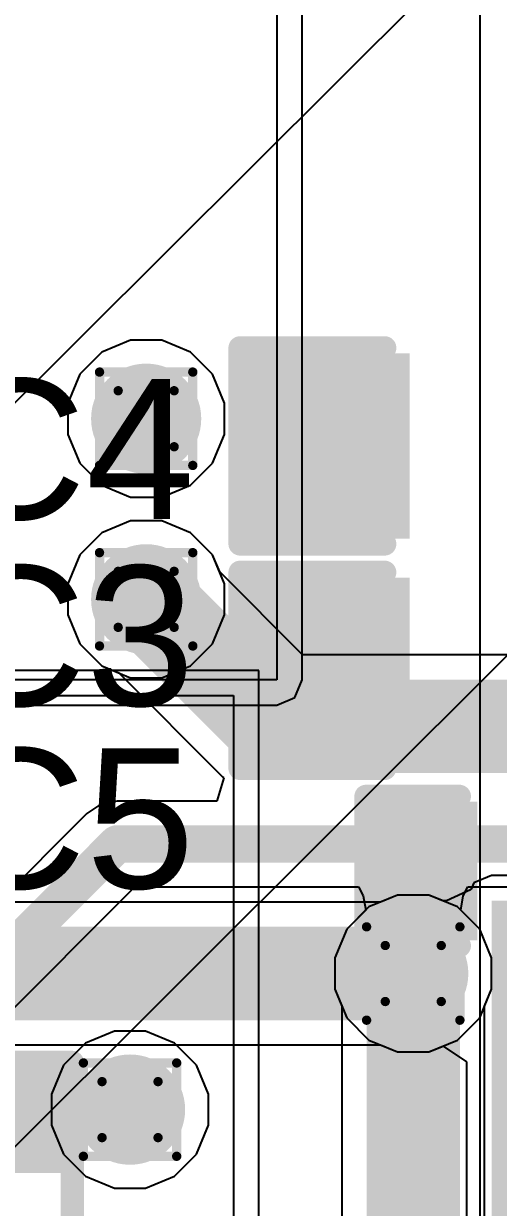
# Model space of a CAD drawing. Header units: inches. Extents: x -22 to 5433, y -13 to 5447.
# Drawn here: x -9.32 to -6.73, y 23.37 to 29.81 of the extents above; entities that cross this region are included whole.
import ezdxf

# ---------------------------------------------------------------- set-up
doc = ezdxf.new("R2010")
doc.units = ezdxf.units.IN
for name, color, linetype in [('Bottom Layer', 5, 'Continuous'), ('Bottom Solder', 6, 'Continuous'), ('Drill Drawing', 1, 'Continuous'), ('Ground', 16, 'Continuous'), ('Power', 76, 'Continuous'), ('Top Layer', 1, 'Continuous'), ('Top Overlay', 2, 'Continuous'), ('Top Paste', 8, 'Continuous'), ('Top Solder', 216, 'Continuous'), ('Via Holes', 16, 'Continuous')]:
    doc.layers.add(name, color=color, linetype=linetype)
doc.styles.add('Arial', font='', dxfattribs={"height": 0.2})
doc.styles.get('Arial').set_extended_font_data('Arial')

msp = doc.modelspace()

# ---------------------------------------------------------------- hatches: boundary and pattern name
at = {"layer": 'Bottom Layer'}
h = msp.add_hatch(color=5, dxfattribs=at)
edge = h.paths.add_edge_path()
edge.add_arc((-8.6499, 27.6572), 0.3, 0, 360)
h = msp.add_hatch(color=5, dxfattribs=at)
edge = h.paths.add_edge_path()
edge.add_arc((-8.6499, 26.6745), 0.3, 0, 360)
msp.add_hatch(color=5, dxfattribs=at).paths.add_polyline_path([(-6.7684, 23.2172), (-2.4227, 23.2172), (-2.4227, 25.0343), (-6.7684, 25.0343)])
h = msp.add_hatch(color=5, dxfattribs=at)
edge = h.paths.add_edge_path()
edge.add_arc((-7.1954, 24.6384), 0.3, 0, 360)
h = msp.add_hatch(color=5, dxfattribs=at)
edge = h.paths.add_edge_path()
edge.add_arc((-8.7377, 23.8978), 0.3, 0, 360)
at = {"layer": 'Ground'}
h = msp.add_hatch(color=16, dxfattribs=at)
edge = h.paths.add_edge_path()
edge.add_arc((-8.6499, 27.6572), 0.3, 0, 360)
h = msp.add_hatch(color=16, dxfattribs=at)
edge = h.paths.add_edge_path()
edge.add_arc((-8.6499, 26.6745), 0.3, 0, 360)
h = msp.add_hatch(color=16, dxfattribs=at)
edge = h.paths.add_edge_path()
edge.add_arc((-7.1954, 24.6384), 0.3, 0, 360)
h = msp.add_hatch(color=16, dxfattribs=at)
edge = h.paths.add_edge_path()
edge.add_arc((-8.7377, 23.8978), 0.3, 0, 360)
at = {"layer": 'Power'}
h = msp.add_hatch(color=76, dxfattribs=at)
edge = h.paths.add_edge_path()
edge.add_arc((-8.6499, 27.6572), 0.3, 0, 360)
h = msp.add_hatch(color=76, dxfattribs=at)
edge = h.paths.add_edge_path()
edge.add_arc((-8.6499, 26.6745), 0.3, 0, 360)
h = msp.add_hatch(color=76, dxfattribs=at)
edge = h.paths.add_edge_path()
edge.add_arc((-7.1954, 24.6384), 0.3, 0, 360)
h = msp.add_hatch(color=76, dxfattribs=at)
edge = h.paths.add_edge_path()
edge.add_arc((-8.7377, 23.8978), 0.3, 0, 360)
at = {"layer": 'Top Layer'}
h = msp.add_hatch(color=1, dxfattribs=at)
edge = h.paths.add_edge_path()
edge.add_arc((-8.6499, 27.6572), 0.3, 0, 360)
for points in [[(-8.0367, 27.0649), (-8.0367, 27.9539), (-7.2747, 27.9539), (-7.2747, 27.0649)], [(-8.0367, 25.8435), (-8.0367, 26.7325), (-7.2747, 26.7325), (-7.2747, 25.8435)], [(-6.9064, 25.5133), (-6.9064, 24.8783), (-7.3636, 24.8783), (-7.3636, 25.5133)], [(-9.7757, 24.0654), (-9.1407, 24.0654), (-9.1407, 23.6082), (-9.7757, 23.6082)]]:
    msp.add_hatch(color=1, dxfattribs=at).paths.add_polyline_path(points)
h = msp.add_hatch(color=1, dxfattribs=at)
edge = h.paths.add_edge_path()
edge.add_arc((-8.6499, 26.6745), 0.3, 0, 360)
h = msp.add_hatch(color=1, dxfattribs=at)
edge = h.paths.add_edge_path()
edge.add_arc((-7.1954, 24.6384), 0.3, 0, 360)
h = msp.add_hatch(color=1, dxfattribs=at)
edge = h.paths.add_edge_path()
edge.add_arc((-8.7377, 23.8978), 0.3, 0, 360)
at = {"layer": 'Top Paste'}
for points in [[(-8.0367, 27.0649), (-8.0367, 27.9539), (-7.2747, 27.9539), (-7.2747, 27.0649)], [(-8.0367, 25.8435), (-8.0367, 26.7325), (-7.2747, 26.7325), (-7.2747, 25.8435)], [(-6.9064, 25.5133), (-6.9064, 24.8783), (-7.3636, 24.8783), (-7.3636, 25.5133)], [(-9.7757, 24.0654), (-9.1407, 24.0654), (-9.1407, 23.6082), (-9.7757, 23.6082)]]:
    msp.add_hatch(color=8, dxfattribs=at).paths.add_polyline_path(points)
at = {"layer": 'Top Solder'}
for points in [[(-8.0967, 27.0049), (-8.0967, 28.0139), (-7.2147, 28.0139), (-7.2147, 27.0049)], [(-8.0967, 25.7835), (-8.0967, 26.7925), (-7.2147, 26.7925), (-7.2147, 25.7835)], [(-6.8464, 25.5733), (-6.8464, 24.8183), (-7.4236, 24.8183), (-7.4236, 25.5733)], [(-9.8307, 24.1204), (-9.0857, 24.1204), (-9.0857, 23.5532), (-9.8307, 23.5532)]]:
    msp.add_hatch(color=216, dxfattribs=at).paths.add_polyline_path(points)
at = {"layer": 'Via Holes'}
h = msp.add_hatch(color=7, dxfattribs=at)
edge = h.paths.add_edge_path()
edge.add_arc((-8.6499, 27.6572), 0.15, 0, 360)
h = msp.add_hatch(color=7, dxfattribs=at)
edge = h.paths.add_edge_path()
edge.add_arc((-8.6499, 26.6745), 0.15, 0, 360)
h = msp.add_hatch(color=7, dxfattribs=at)
edge = h.paths.add_edge_path()
edge.add_arc((-7.1954, 24.6384), 0.15, 0, 360)
h = msp.add_hatch(color=7, dxfattribs=at)
edge = h.paths.add_edge_path()
edge.add_arc((-8.7377, 23.8978), 0.15, 0, 360)

# ---------------------------------------------------------------- linework, layer by layer
at = {"layer": 'Bottom Layer'}
for p, q in [((-7.9376, 33.423), (-7.9376, 26.2368)), ((-7.8002, 26.2368), (-7.8002, 33.423)), ((-7.9376, 26.2368), (-12.8305, 26.2368)), ((-7.8404, 26.1396), (-7.8002, 26.2368)), ((-12.8305, 26.0993), (-7.9376, 26.0993)), ((-7.9376, 26.0993), (-7.8404, 26.1396)), ((-6.8656, 25.1315), (-6.88, 25.0969)), ((-6.7684, 25.1718), (-6.8656, 25.1315)), ((-2.4227, 25.1718), (-6.7684, 25.1718)), ((-7.2804, 25.0654), (-7.3734, 25.0268)), ((-7.1105, 25.0654), (-7.2804, 25.0654)), ((-7.0329, 25.0332), (-7.1105, 25.0654)), ((-6.8828, 25.0932), (-7.0141, 25.0334)), ((-6.88, 25.0969), (-6.8828, 25.0932)), ((-7.3734, 25.0268), (-9.9942, 25.0268)), ((-7.0141, 25.0334), (-7.0329, 25.0332)), ((-10.2685, 24.2499), (-7.3734, 24.2499)), ((-7.3734, 24.2499), (-7.2804, 24.2114)), ((-7.1105, 24.2114), (-7.0329, 24.2435)), ((-7.0329, 24.2435), (-6.9059, 24.1587)), ((-7.2804, 24.2114), (-7.1105, 24.2114)), ((-6.9059, 24.1587), (-6.9059, 23.2172))]:
    msp.add_line(p, q, dxfattribs=at)
msp.add_lwpolyline([(-10.4294, 24.6384, 0.508, 0.508, 0), (-7.1954, 24.6384, 0.508, 0.508, 0)], format="xyseb", dxfattribs=at)
msp.add_lwpolyline([(-7.3224, 24.6384, 0.254, 0.254, 1), (-7.0684, 24.6384, 0.254, 0.254, 1)], format="xyseb", close=True, dxfattribs=at)
at = {"layer": 'Bottom Solder'}
for p in [(-19.4386, 17.7117), (-17.861, 15.2294)]:
    msp.add_line(p, (5432.8521, 5447.4931), dxfattribs=at)
at = {"layer": 'Drill Drawing'}
for points in [[(-8.9039, 27.9112, 0.0508, 0.0508, 0), (-8.3959, 27.9112, 0.0508, 0.0508, 0)], [(-8.9039, 27.4032, 0.0508, 0.0508, 0), (-8.9039, 27.9112, 0.0508, 0.0508, 0)], [(-8.3959, 27.4032, 0.0508, 0.0508, 0), (-8.3959, 27.9112, 0.0508, 0.0508, 0)], [(-8.8023, 27.8096, 0.0508, 0.0508, 0), (-8.4975, 27.8096, 0.0508, 0.0508, 0)], [(-8.8023, 27.5048, 0.0508, 0.0508, 0), (-8.8023, 27.8096, 0.0508, 0.0508, 0)], [(-8.4975, 27.5048, 0.0508, 0.0508, 0), (-8.4975, 27.8096, 0.0508, 0.0508, 0)], [(-8.8023, 27.5048, 0.0508, 0.0508, 0), (-8.4975, 27.5048, 0.0508, 0.0508, 0)], [(-8.9039, 27.4032, 0.0508, 0.0508, 0), (-8.3959, 27.4032, 0.0508, 0.0508, 0)], [(-8.9039, 26.9285, 0.0508, 0.0508, 0), (-8.3959, 26.9285, 0.0508, 0.0508, 0)], [(-8.9039, 26.4205, 0.0508, 0.0508, 0), (-8.9039, 26.9285, 0.0508, 0.0508, 0)], [(-8.3959, 26.4205, 0.0508, 0.0508, 0), (-8.3959, 26.9285, 0.0508, 0.0508, 0)], [(-8.8023, 26.8269, 0.0508, 0.0508, 0), (-8.4975, 26.8269, 0.0508, 0.0508, 0)], [(-8.8023, 26.5221, 0.0508, 0.0508, 0), (-8.8023, 26.8269, 0.0508, 0.0508, 0)], [(-8.4975, 26.5221, 0.0508, 0.0508, 0), (-8.4975, 26.8269, 0.0508, 0.0508, 0)], [(-8.8023, 26.5221, 0.0508, 0.0508, 0), (-8.4975, 26.5221, 0.0508, 0.0508, 0)], [(-8.9039, 26.4205, 0.0508, 0.0508, 0), (-8.3959, 26.4205, 0.0508, 0.0508, 0)], [(-7.4494, 24.8924, 0.0508, 0.0508, 0), (-6.9414, 24.8924, 0.0508, 0.0508, 0)], [(-7.4494, 24.3844, 0.0508, 0.0508, 0), (-7.4494, 24.8924, 0.0508, 0.0508, 0)], [(-6.9414, 24.3844, 0.0508, 0.0508, 0), (-6.9414, 24.8924, 0.0508, 0.0508, 0)], [(-7.3478, 24.7908, 0.0508, 0.0508, 0), (-7.043, 24.7908, 0.0508, 0.0508, 0)], [(-7.3478, 24.486, 0.0508, 0.0508, 0), (-7.3478, 24.7908, 0.0508, 0.0508, 0)], [(-7.043, 24.486, 0.0508, 0.0508, 0), (-7.043, 24.7908, 0.0508, 0.0508, 0)], [(-7.3478, 24.486, 0.0508, 0.0508, 0), (-7.043, 24.486, 0.0508, 0.0508, 0)], [(-7.4494, 24.3844, 0.0508, 0.0508, 0), (-6.9414, 24.3844, 0.0508, 0.0508, 0)], [(-8.9917, 24.1518, 0.0508, 0.0508, 0), (-8.4837, 24.1518, 0.0508, 0.0508, 0)], [(-8.9917, 23.6438, 0.0508, 0.0508, 0), (-8.9917, 24.1518, 0.0508, 0.0508, 0)], [(-8.4837, 23.6438, 0.0508, 0.0508, 0), (-8.4837, 24.1518, 0.0508, 0.0508, 0)], [(-8.8901, 24.0502, 0.0508, 0.0508, 0), (-8.5853, 24.0502, 0.0508, 0.0508, 0)], [(-8.8901, 23.7454, 0.0508, 0.0508, 0), (-8.8901, 24.0502, 0.0508, 0.0508, 0)], [(-8.5853, 23.7454, 0.0508, 0.0508, 0), (-8.5853, 24.0502, 0.0508, 0.0508, 0)], [(-8.8901, 23.7454, 0.0508, 0.0508, 0), (-8.5853, 23.7454, 0.0508, 0.0508, 0)], [(-8.9917, 23.6438, 0.0508, 0.0508, 0), (-8.4837, 23.6438, 0.0508, 0.0508, 0)]]:
    msp.add_lwpolyline(points, format="xyseb", dxfattribs=at)
for points in [[(-8.9166, 27.9112, 0.0254, 0.0254, 1), (-8.8912, 27.9112, 0.0254, 0.0254, 1)], [(-8.9166, 27.9112, 0.0254, 0.0254, 1), (-8.8912, 27.9112, 0.0254, 0.0254, 1)], [(-8.4086, 27.9112, 0.0254, 0.0254, 1), (-8.3832, 27.9112, 0.0254, 0.0254, 1)], [(-8.4086, 27.9112, 0.0254, 0.0254, 1), (-8.3832, 27.9112, 0.0254, 0.0254, 1)], [(-8.815, 27.8096, 0.0254, 0.0254, 1), (-8.7896, 27.8096, 0.0254, 0.0254, 1)], [(-8.815, 27.8096, 0.0254, 0.0254, 1), (-8.7896, 27.8096, 0.0254, 0.0254, 1)], [(-8.5102, 27.8096, 0.0254, 0.0254, 1), (-8.4848, 27.8096, 0.0254, 0.0254, 1)], [(-8.5102, 27.8096, 0.0254, 0.0254, 1), (-8.4848, 27.8096, 0.0254, 0.0254, 1)], [(-8.815, 27.5048, 0.0254, 0.0254, 1), (-8.7896, 27.5048, 0.0254, 0.0254, 1)], [(-8.815, 27.5048, 0.0254, 0.0254, 1), (-8.7896, 27.5048, 0.0254, 0.0254, 1)], [(-8.5102, 27.5048, 0.0254, 0.0254, 1), (-8.4848, 27.5048, 0.0254, 0.0254, 1)], [(-8.5102, 27.5048, 0.0254, 0.0254, 1), (-8.4848, 27.5048, 0.0254, 0.0254, 1)], [(-8.9166, 27.4032, 0.0254, 0.0254, 1), (-8.8912, 27.4032, 0.0254, 0.0254, 1)], [(-8.9166, 27.4032, 0.0254, 0.0254, 1), (-8.8912, 27.4032, 0.0254, 0.0254, 1)], [(-8.4086, 27.4032, 0.0254, 0.0254, 1), (-8.3832, 27.4032, 0.0254, 0.0254, 1)], [(-8.4086, 27.4032, 0.0254, 0.0254, 1), (-8.3832, 27.4032, 0.0254, 0.0254, 1)], [(-8.9166, 26.9285, 0.0254, 0.0254, 1), (-8.8912, 26.9285, 0.0254, 0.0254, 1)], [(-8.9166, 26.9285, 0.0254, 0.0254, 1), (-8.8912, 26.9285, 0.0254, 0.0254, 1)], [(-8.4086, 26.9285, 0.0254, 0.0254, 1), (-8.3832, 26.9285, 0.0254, 0.0254, 1)], [(-8.4086, 26.9285, 0.0254, 0.0254, 1), (-8.3832, 26.9285, 0.0254, 0.0254, 1)], [(-8.815, 26.8269, 0.0254, 0.0254, 1), (-8.7896, 26.8269, 0.0254, 0.0254, 1)], [(-8.815, 26.8269, 0.0254, 0.0254, 1), (-8.7896, 26.8269, 0.0254, 0.0254, 1)], [(-8.5102, 26.8269, 0.0254, 0.0254, 1), (-8.4848, 26.8269, 0.0254, 0.0254, 1)], [(-8.5102, 26.8269, 0.0254, 0.0254, 1), (-8.4848, 26.8269, 0.0254, 0.0254, 1)], [(-8.815, 26.5221, 0.0254, 0.0254, 1), (-8.7896, 26.5221, 0.0254, 0.0254, 1)], [(-8.815, 26.5221, 0.0254, 0.0254, 1), (-8.7896, 26.5221, 0.0254, 0.0254, 1)], [(-8.5102, 26.5221, 0.0254, 0.0254, 1), (-8.4848, 26.5221, 0.0254, 0.0254, 1)], [(-8.5102, 26.5221, 0.0254, 0.0254, 1), (-8.4848, 26.5221, 0.0254, 0.0254, 1)], [(-8.9166, 26.4205, 0.0254, 0.0254, 1), (-8.8912, 26.4205, 0.0254, 0.0254, 1)], [(-8.9166, 26.4205, 0.0254, 0.0254, 1), (-8.8912, 26.4205, 0.0254, 0.0254, 1)], [(-8.4086, 26.4205, 0.0254, 0.0254, 1), (-8.3832, 26.4205, 0.0254, 0.0254, 1)], [(-8.4086, 26.4205, 0.0254, 0.0254, 1), (-8.3832, 26.4205, 0.0254, 0.0254, 1)], [(-7.4621, 24.8924, 0.0254, 0.0254, 1), (-7.4367, 24.8924, 0.0254, 0.0254, 1)], [(-7.4621, 24.8924, 0.0254, 0.0254, 1), (-7.4367, 24.8924, 0.0254, 0.0254, 1)], [(-6.9541, 24.8924, 0.0254, 0.0254, 1), (-6.9287, 24.8924, 0.0254, 0.0254, 1)], [(-6.9541, 24.8924, 0.0254, 0.0254, 1), (-6.9287, 24.8924, 0.0254, 0.0254, 1)], [(-7.3605, 24.7908, 0.0254, 0.0254, 1), (-7.3351, 24.7908, 0.0254, 0.0254, 1)], [(-7.3605, 24.7908, 0.0254, 0.0254, 1), (-7.3351, 24.7908, 0.0254, 0.0254, 1)], [(-7.0557, 24.7908, 0.0254, 0.0254, 1), (-7.0303, 24.7908, 0.0254, 0.0254, 1)], [(-7.0557, 24.7908, 0.0254, 0.0254, 1), (-7.0303, 24.7908, 0.0254, 0.0254, 1)], [(-7.3605, 24.486, 0.0254, 0.0254, 1), (-7.3351, 24.486, 0.0254, 0.0254, 1)], [(-7.3605, 24.486, 0.0254, 0.0254, 1), (-7.3351, 24.486, 0.0254, 0.0254, 1)], [(-7.0557, 24.486, 0.0254, 0.0254, 1), (-7.0303, 24.486, 0.0254, 0.0254, 1)], [(-7.0557, 24.486, 0.0254, 0.0254, 1), (-7.0303, 24.486, 0.0254, 0.0254, 1)], [(-7.4621, 24.3844, 0.0254, 0.0254, 1), (-7.4367, 24.3844, 0.0254, 0.0254, 1)], [(-7.4621, 24.3844, 0.0254, 0.0254, 1), (-7.4367, 24.3844, 0.0254, 0.0254, 1)], [(-6.9541, 24.3844, 0.0254, 0.0254, 1), (-6.9287, 24.3844, 0.0254, 0.0254, 1)], [(-6.9541, 24.3844, 0.0254, 0.0254, 1), (-6.9287, 24.3844, 0.0254, 0.0254, 1)], [(-9.0044, 24.1518, 0.0254, 0.0254, 1), (-8.979, 24.1518, 0.0254, 0.0254, 1)], [(-9.0044, 24.1518, 0.0254, 0.0254, 1), (-8.979, 24.1518, 0.0254, 0.0254, 1)], [(-8.4964, 24.1518, 0.0254, 0.0254, 1), (-8.471, 24.1518, 0.0254, 0.0254, 1)], [(-8.4964, 24.1518, 0.0254, 0.0254, 1), (-8.471, 24.1518, 0.0254, 0.0254, 1)], [(-8.9028, 24.0502, 0.0254, 0.0254, 1), (-8.8774, 24.0502, 0.0254, 0.0254, 1)], [(-8.9028, 24.0502, 0.0254, 0.0254, 1), (-8.8774, 24.0502, 0.0254, 0.0254, 1)], [(-8.598, 24.0502, 0.0254, 0.0254, 1), (-8.5726, 24.0502, 0.0254, 0.0254, 1)], [(-8.598, 24.0502, 0.0254, 0.0254, 1), (-8.5726, 24.0502, 0.0254, 0.0254, 1)], [(-8.9028, 23.7454, 0.0254, 0.0254, 1), (-8.8774, 23.7454, 0.0254, 0.0254, 1)], [(-8.9028, 23.7454, 0.0254, 0.0254, 1), (-8.8774, 23.7454, 0.0254, 0.0254, 1)], [(-8.598, 23.7454, 0.0254, 0.0254, 1), (-8.5726, 23.7454, 0.0254, 0.0254, 1)], [(-8.598, 23.7454, 0.0254, 0.0254, 1), (-8.5726, 23.7454, 0.0254, 0.0254, 1)], [(-9.0044, 23.6438, 0.0254, 0.0254, 1), (-8.979, 23.6438, 0.0254, 0.0254, 1)], [(-9.0044, 23.6438, 0.0254, 0.0254, 1), (-8.979, 23.6438, 0.0254, 0.0254, 1)], [(-8.4964, 23.6438, 0.0254, 0.0254, 1), (-8.471, 23.6438, 0.0254, 0.0254, 1)], [(-8.4964, 23.6438, 0.0254, 0.0254, 1), (-8.471, 23.6438, 0.0254, 0.0254, 1)]]:
    msp.add_lwpolyline(points, format="xyseb", close=True, dxfattribs=at)
at = {"layer": 'Ground'}
for p, q in [((-8.7349, 28.0842), (-8.8918, 28.0192)), ((-8.565, 28.0842), (-8.7349, 28.0842)), ((-8.4081, 28.0192), (-8.565, 28.0842)), ((-8.8918, 28.0192), (-9.0119, 27.8991)), ((-8.2879, 27.8991), (-8.4081, 28.0192)), ((-9.0119, 27.8991), (-9.0769, 27.7422)), ((-8.2229, 27.7422), (-8.2879, 27.8991)), ((-9.0769, 27.7422), (-9.0769, 27.5723)), ((-8.2229, 27.5723), (-8.2229, 27.7422)), ((-9.0769, 27.5723), (-9.0119, 27.4154)), ((-8.2879, 27.4154), (-8.2229, 27.5723)), ((-9.0119, 27.4154), (-8.8918, 27.2953)), ((-8.4081, 27.2953), (-8.2879, 27.4154)), ((-8.8918, 27.2953), (-8.7349, 27.2302)), ((-8.565, 27.2302), (-8.4081, 27.2953)), ((-8.7349, 27.2302), (-8.565, 27.2302)), ((-8.7349, 27.1015), (-8.8918, 27.0365)), ((-8.565, 27.1015), (-8.7349, 27.1015)), ((-8.4081, 27.0365), (-8.565, 27.1015)), ((-8.8918, 27.0365), (-9.0119, 26.9164)), ((-8.2879, 26.9164), (-8.4081, 27.0365)), ((-9.0119, 26.9164), (-9.0769, 26.7595)), ((-8.2229, 26.7595), (-8.2879, 26.9164)), ((-9.0769, 26.7595), (-9.0769, 26.5896)), ((-8.2229, 26.5896), (-8.2229, 26.7595)), ((-9.0769, 26.5896), (-9.0119, 26.4327)), ((-8.2879, 26.4327), (-8.2229, 26.5896)), ((-9.0119, 26.4327), (-8.8918, 26.3126)), ((-8.4081, 26.3126), (-8.2879, 26.4327)), ((-8.8918, 26.3126), (-8.7349, 26.2475)), ((-8.565, 26.2475), (-8.4081, 26.3126)), ((-8.7349, 26.2475), (-8.565, 26.2475)), ((-7.2804, 25.0654), (-7.4373, 25.0004)), ((-7.1105, 25.0654), (-7.2804, 25.0654)), ((-6.9536, 25.0004), (-7.1105, 25.0654)), ((-7.4373, 25.0004), (-7.5574, 24.8803)), ((-6.8334, 24.8803), (-6.9536, 25.0004)), ((-7.5574, 24.8803), (-7.6224, 24.7233)), ((-6.7684, 24.7233), (-6.8334, 24.8803)), ((-7.6224, 24.7233), (-7.6224, 24.5534)), ((-6.7684, 24.5534), (-6.7684, 24.7233)), ((-7.6224, 24.5534), (-7.5574, 24.3965)), ((-6.8334, 24.3965), (-6.7684, 24.5534)), ((-7.5574, 24.3965), (-7.4373, 24.2764)), ((-6.9536, 24.2764), (-6.8334, 24.3965)), ((-7.4373, 24.2764), (-7.2804, 24.2114)), ((-7.1105, 24.2114), (-6.9536, 24.2764)), ((-7.2804, 24.2114), (-7.1105, 24.2114))]:
    msp.add_line(p, q, dxfattribs=at)
at = {"layer": 'Power'}
for p, q in [((-8.7349, 28.0842), (-8.8918, 28.0192)), ((-8.565, 28.0842), (-8.7349, 28.0842)), ((-8.4081, 28.0192), (-8.565, 28.0842)), ((-8.8918, 28.0192), (-9.0119, 27.8991)), ((-8.2879, 27.8991), (-8.4081, 28.0192)), ((-9.0119, 27.8991), (-9.0769, 27.7422)), ((-8.2229, 27.7422), (-8.2879, 27.8991)), ((-9.0769, 27.7422), (-9.0769, 27.5723)), ((-8.2229, 27.5723), (-8.2229, 27.7422)), ((-9.0769, 27.5723), (-9.0119, 27.4154)), ((-8.2879, 27.4154), (-8.2229, 27.5723)), ((-9.0119, 27.4154), (-8.8918, 27.2953)), ((-8.4081, 27.2953), (-8.2879, 27.4154)), ((-8.8918, 27.2953), (-8.7349, 27.2302)), ((-8.565, 27.2302), (-8.4081, 27.2953)), ((-8.7349, 27.2302), (-8.565, 27.2302)), ((-8.7349, 27.1015), (-8.8918, 27.0365)), ((-8.565, 27.1015), (-8.7349, 27.1015)), ((-8.4081, 27.0365), (-8.565, 27.1015)), ((-8.8918, 27.0365), (-9.0119, 26.9164)), ((-8.2879, 26.9164), (-8.4081, 27.0365)), ((-9.0119, 26.9164), (-9.0769, 26.7595)), ((-8.2494, 26.8234), (-8.2879, 26.9164)), ((-7.7987, 26.3727), (-8.2494, 26.8234)), ((-9.0769, 26.7595), (-9.0769, 26.5896)), ((-9.0769, 26.5896), (-9.0119, 26.4327)), ((-9.0119, 26.4327), (-8.8918, 26.3126)), ((-5.7995, 26.3727), (-7.7987, 26.3727)), ((-8.8918, 26.3126), (-8.7988, 26.274)), ((-8.7988, 26.274), (-8.2343, 25.7095)), ((-8.2261, 25.704), (-8.2646, 25.577)), ((-8.2343, 25.7095), (-8.2261, 25.704)), ((-8.8076, 25.577), (-8.8968, 25.5593)), ((-8.2646, 25.577), (-8.8076, 25.577)), ((-8.9724, 25.5088), (-12.2379, 22.2432)), ((-8.8968, 25.5593), (-8.9724, 25.5088)), ((-11.8401, 21.9819), (-8.711, 25.1109)), ((-8.711, 25.1109), (-7.4927, 25.1109)), ((-7.4927, 25.1109), (-7.4681, 25.0617)), ((-7.4681, 25.0617), (-7.4538, 24.9839)), ((-6.9371, 24.9839), (-6.9228, 25.0617)), ((-6.9228, 25.0617), (-6.8981, 25.1109)), ((-6.8981, 25.1109), (-4.3359, 25.1109)), ((-7.4538, 24.9839), (-7.5574, 24.8803)), ((-6.8334, 24.8803), (-6.9371, 24.9839)), ((-7.5574, 24.8803), (-7.6224, 24.7233)), ((-6.7684, 24.7233), (-6.8334, 24.8803)), ((-7.6224, 24.7233), (-7.6224, 24.5534)), ((-6.7684, 24.5534), (-6.7684, 24.7233)), ((-7.6224, 24.5534), (-7.5839, 24.4604)), ((-6.807, 24.4604), (-6.7684, 24.5534)), ((-7.5839, 24.4604), (-7.5839, 22.534)), ((-6.807, 22.6949), (-6.807, 24.4604)), ((-8.8227, 24.3248), (-8.9796, 24.2598)), ((-8.6528, 24.3248), (-8.8227, 24.3248)), ((-8.4959, 24.2598), (-8.6528, 24.3248)), ((-8.9796, 24.2598), (-9.0997, 24.1397)), ((-8.3757, 24.1397), (-8.4959, 24.2598)), ((-9.0997, 24.1397), (-9.1647, 23.9827)), ((-8.3107, 23.9827), (-8.3757, 24.1397)), ((-9.1647, 23.9827), (-9.1647, 23.8129)), ((-8.3107, 23.8129), (-8.3107, 23.9827)), ((-9.1647, 23.8129), (-9.0997, 23.6559)), ((-8.3757, 23.6559), (-8.3107, 23.8129)), ((-9.0997, 23.6559), (-8.9796, 23.5358)), ((-8.4959, 23.5358), (-8.3757, 23.6559)), ((-8.9796, 23.5358), (-8.8227, 23.4708)), ((-8.6528, 23.4708), (-8.4959, 23.5358)), ((-8.8227, 23.4708), (-8.6528, 23.4708))]:
    msp.add_line(p, q, dxfattribs=at)
for points in [[(-8.6499, 26.6745, 0.508, 0.508, 0), (-7.9596, 25.9842, 0.508, 0.508, 0)], [(-7.9596, 25.9842, 0.508, 0.508, 0), (3.1353, 25.9842, 0.508, 0.508, 0)], [(-12.0731, 22.0784, 0.2032, 0.2032, 0), (-8.8076, 25.344, 0.2032, 0.2032, 0)], [(-8.8076, 25.344, 0.2032, 0.2032, 0), (15.4117, 25.344, 0.2032, 0.2032, 0)], [(-7.1954, 22.534, 0.508, 0.508, 0), (-7.1954, 24.6384, 0.508, 0.508, 0)]]:
    msp.add_lwpolyline(points, format="xyseb", dxfattribs=at)
for points in [[(-8.7769, 26.6745, 0.254, 0.254, 1), (-8.5229, 26.6745, 0.254, 0.254, 1)], [(-8.0866, 25.9842, 0.254, 0.254, 1), (-7.8326, 25.9842, 0.254, 0.254, 1)], [(-8.0866, 25.9842, 0.254, 0.254, 1), (-7.8326, 25.9842, 0.254, 0.254, 1)], [(-8.8584, 25.344, 0.1016, 0.1016, 1), (-8.7568, 25.344, 0.1016, 0.1016, 1)], [(-8.8584, 25.344, 0.1016, 0.1016, 1), (-8.7568, 25.344, 0.1016, 0.1016, 1)], [(-7.3224, 24.6384, 0.254, 0.254, 1), (-7.0684, 24.6384, 0.254, 0.254, 1)]]:
    msp.add_lwpolyline(points, format="xyseb", close=True, dxfattribs=at)
at = {"layer": 'Top Layer'}
for p, q in [((-6.8326, 33.6586), (-6.8326, 22.0972)), ((-8.0367, 26.288), (-12.8305, 26.288)), ((-8.0367, 22.0972), (-8.0367, 26.288)), ((-9.9341, 26.1506), (-8.1742, 26.1506)), ((-8.1742, 26.1506), (-8.1742, 22.0972))]:
    msp.add_line(p, q, dxfattribs=at)
for points in [[(-8.7987, 23.8368, 0.254, 0.254, 0), (-8.7377, 23.8978, 0.254, 0.254, 0)], [(-9.4582, 23.8368, 0.254, 0.254, 0), (-8.7987, 23.8368, 0.254, 0.254, 0)]]:
    msp.add_lwpolyline(points, format="xyseb", dxfattribs=at)
for points in [[(-8.8012, 23.8978, 0.127, 0.127, 1), (-8.6742, 23.8978, 0.127, 0.127, 1)], [(-8.8622, 23.8368, 0.127, 0.127, 1), (-8.7352, 23.8368, 0.127, 0.127, 1)], [(-8.8622, 23.8368, 0.127, 0.127, 1), (-8.7352, 23.8368, 0.127, 0.127, 1)]]:
    msp.add_lwpolyline(points, format="xyseb", close=True, dxfattribs=at)
at = {"layer": 'Top Overlay'}
for points in [[(-8.1383, 28.0428, 0.127, 0.127, 0), (-7.3509, 28.0428, 0.127, 0.127, 0)], [(-8.1383, 26.976, 0.127, 0.127, 0), (-8.1383, 28.0428, 0.127, 0.127, 0)], [(-8.1383, 26.976, 0.127, 0.127, 0), (-7.3509, 26.976, 0.127, 0.127, 0)], [(-8.1383, 26.8214, 0.127, 0.127, 0), (-7.3509, 26.8214, 0.127, 0.127, 0)], [(-8.1383, 25.7546, 0.127, 0.127, 0), (-8.1383, 26.8214, 0.127, 0.127, 0)], [(-8.1383, 25.7546, 0.127, 0.127, 0), (-7.3509, 25.7546, 0.127, 0.127, 0)], [(-7.4525, 24.7894, 0.127, 0.127, 0), (-7.4525, 25.6022, 0.127, 0.127, 0)], [(-7.4525, 25.6022, 0.127, 0.127, 0), (-6.9445, 25.6022, 0.127, 0.127, 0)], [(-7.4525, 24.7894, 0.127, 0.127, 0), (-6.9445, 24.7894, 0.127, 0.127, 0)], [(-9.8646, 24.1543, 0.127, 0.127, 0), (-9.0518, 24.1543, 0.127, 0.127, 0)], [(-9.0518, 22.5795, 0.127, 0.127, 0), (-9.0518, 24.1543, 0.127, 0.127, 0)]]:
    msp.add_lwpolyline(points, format="xyseb", dxfattribs=at)
for points in [[(-8.1701, 28.0428, 0.0635, 0.0635, 1), (-8.1066, 28.0428, 0.0635, 0.0635, 1)], [(-8.1701, 28.0428, 0.0635, 0.0635, 1), (-8.1066, 28.0428, 0.0635, 0.0635, 1)], [(-7.3827, 28.0428, 0.0635, 0.0635, 1), (-7.3192, 28.0428, 0.0635, 0.0635, 1)], [(-8.1701, 26.976, 0.0635, 0.0635, 1), (-8.1066, 26.976, 0.0635, 0.0635, 1)], [(-8.1701, 26.976, 0.0635, 0.0635, 1), (-8.1066, 26.976, 0.0635, 0.0635, 1)], [(-7.3827, 26.976, 0.0635, 0.0635, 1), (-7.3192, 26.976, 0.0635, 0.0635, 1)], [(-8.1701, 26.8214, 0.0635, 0.0635, 1), (-8.1066, 26.8214, 0.0635, 0.0635, 1)], [(-8.1701, 26.8214, 0.0635, 0.0635, 1), (-8.1066, 26.8214, 0.0635, 0.0635, 1)], [(-7.3827, 26.8214, 0.0635, 0.0635, 1), (-7.3192, 26.8214, 0.0635, 0.0635, 1)], [(-8.1701, 25.7546, 0.0635, 0.0635, 1), (-8.1066, 25.7546, 0.0635, 0.0635, 1)], [(-8.1701, 25.7546, 0.0635, 0.0635, 1), (-8.1066, 25.7546, 0.0635, 0.0635, 1)], [(-7.3827, 25.7546, 0.0635, 0.0635, 1), (-7.3192, 25.7546, 0.0635, 0.0635, 1)], [(-7.4843, 25.6022, 0.0635, 0.0635, 1), (-7.4208, 25.6022, 0.0635, 0.0635, 1)], [(-7.4843, 25.6022, 0.0635, 0.0635, 1), (-7.4208, 25.6022, 0.0635, 0.0635, 1)], [(-6.9763, 25.6022, 0.0635, 0.0635, 1), (-6.9128, 25.6022, 0.0635, 0.0635, 1)], [(-7.4843, 24.7894, 0.0635, 0.0635, 1), (-7.4208, 24.7894, 0.0635, 0.0635, 1)], [(-7.4843, 24.7894, 0.0635, 0.0635, 1), (-7.4208, 24.7894, 0.0635, 0.0635, 1)], [(-6.9763, 24.7894, 0.0635, 0.0635, 1), (-6.9128, 24.7894, 0.0635, 0.0635, 1)], [(-9.0836, 24.1543, 0.0635, 0.0635, 1), (-9.0201, 24.1543, 0.0635, 0.0635, 1)], [(-9.0836, 24.1543, 0.0635, 0.0635, 1), (-9.0201, 24.1543, 0.0635, 0.0635, 1)]]:
    msp.add_lwpolyline(points, format="xyseb", close=True, dxfattribs=at)

# ---------------------------------------------------------------- texts
at = {"layer": 'Top Overlay', "style": 'Arial'}
for s, p in [('C4', (-9.7468, 27.1116)), ('C3', (-9.7468, 26.0956)), ('C5', (-9.7468, 25.1015))]:
    msp.add_text(s, height=0.762, dxfattribs=at).set_placement(p)

doc.saveas('drawing.dxf')
